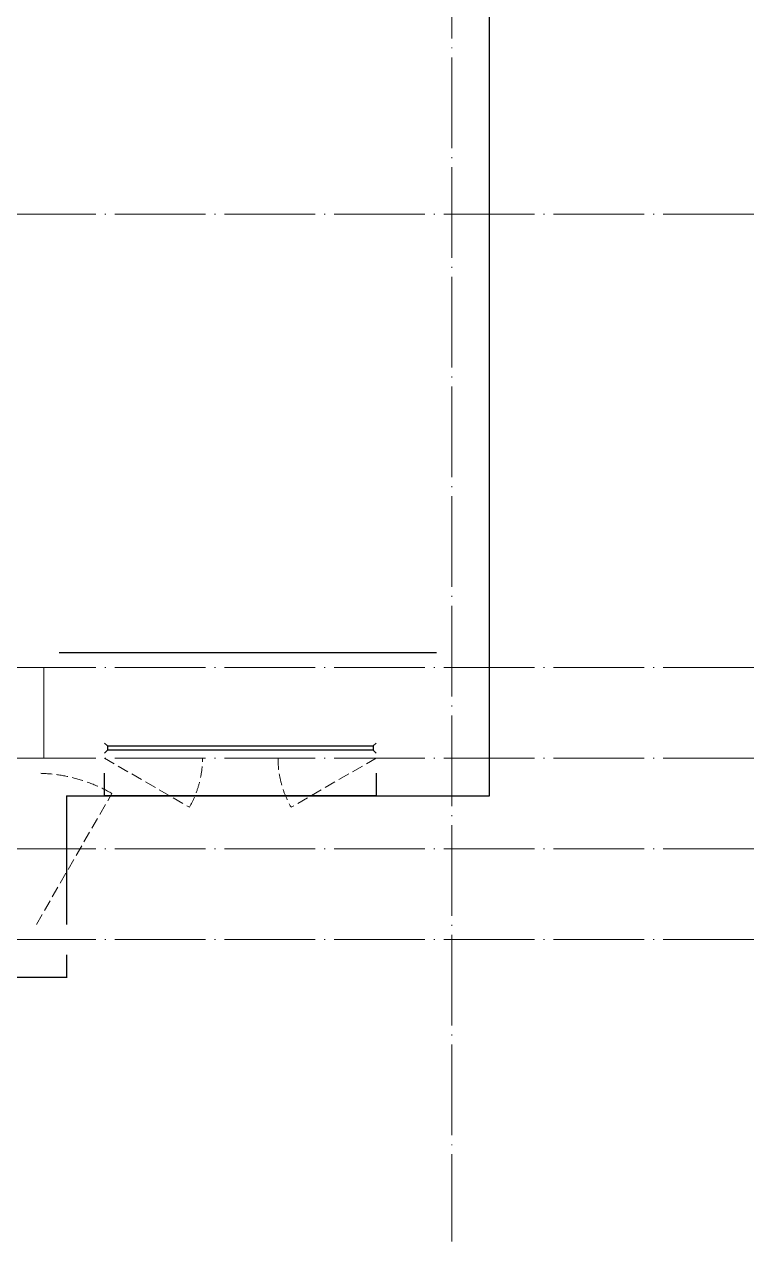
# Model space of a CAD drawing. Extents: x -518115 to 389031, y -231062 to 1628073.
# Drawn here: x 60487 to 65317, y 361824 to 369880 of the extents above; entities that cross this region are included whole.
import ezdxf

# ---------------------------------------------------------------- set-up
doc = ezdxf.new("R2010")
doc.units = 0
doc.header["$LTSCALE"] = 1000
doc.header["$MEASUREMENT"] = 0
doc.linetypes.add('DASH', pattern=[0.35, 0.25, -0.1])
doc.linetypes.add('DOTE', pattern=[2.42, 2, -0.2, 0.02, -0.2])
for name, color, linetype in [('3-栏杆1', 135, 'Continuous'), ('3.5方案汇报，与郭总、侯月琴确定户型_t8$0$2020.03.04 -1安徽标准化洋房户型(UA）_t8_t8$0$看线', 154, 'Continuous'), ('看线', 251, 'Continuous')]:
    doc.layers.add(name, color=color, linetype=linetype)
doc.layers.add('DOTE', color=19, linetype='DOTE', lineweight=9)
doc.layers.add('WINDOW', color=144, linetype='Continuous', lineweight=15)

# ---------------------------------------------------------------- blocks, each defined once
blk = doc.blocks.new('GDGDGDSDA')
at = {"layer": 'DOTE', "linetype": 'DOTE', "ltscale": 0.3}
for p, q in [((469334.8, 376108.3), (469334.8, 359558.3)), ((471334.8, 366358.3), (417334.8, 366358.3)), ((471334.8, 363358.3), (417334.8, 363358.3)), ((466634.8, 363358.3), (466634.8, 362758.3)), ((471334.8, 362758.3), (417334.8, 362758.3)), ((471334.8, 362158.3), (417334.8, 362158.3)), ((471334.8, 361558.3), (417334.8, 361558.3))]:
    blk.add_line(p, q, dxfattribs=at)

msp = doc.modelspace()

# ---------------------------------------------------------------- linework, layer by layer
at = {"color": 30, "const_width": 8}
msp.add_lwpolyline([(60766.6, 363723.7), (60766.6, 363573.7), (59616.6, 363573.7), (59616.6, 363723.7)], dxfattribs=at)
at = {"layer": '3-栏杆1', "color": 5}
for p, q in [((61036.8, 365105.9), (61016.6, 365123.7)), ((61016.6, 365123.7), (61036.8, 365105.9)), ((62796.3, 365105.9), (62816.6, 365123.7)), ((62816.6, 365123.7), (62796.3, 365105.9)), ((61036.8, 365076.7), (61016.6, 365056.8)), ((61016.6, 365056.8), (61036.8, 365076.7)), ((61036.8, 365105.9), (62796.3, 365105.9)), ((61036.8, 365105.9), (61036.8, 365076.7)), ((62796.3, 365076.6), (61036.8, 365076.6)), ((62796.3, 365105.9), (62796.3, 365076.7)), ((62816.6, 365056.8), (62796.3, 365076.7))]:
    msp.add_line(p, q, dxfattribs=at)
at = {"layer": '3.5方案汇报，与郭总、侯月琴确定户型_t8$0$2020.03.04 -1安徽标准化洋房户型(UA）_t8_t8$0$看线', "ltscale": 10}
msp.add_line((60716.6, 365723.7), (63216.6, 365723.7), dxfattribs=at)
at = {"layer": 'WINDOW', "color": 250, "linetype": 'DASH', "ltscale": 0.3}
for points in [[(61016.6, 365023.7), (61579.7, 364699.1, 0.131485), (61666.6, 365023.7)], [(62816.6, 365023.7), (62253.4, 364699.1, -0.131485), (62166.6, 365023.7)], [(60566.6, 363923.7), (61066.6, 364789.8, 0.131652), (60566.6, 364923.7)]]:
    msp.add_lwpolyline(points, format="xyb", dxfattribs=at)
at = {"layer": '看线', "color": 201}
msp.add_lwpolyline([(60766.6, 364773.7), (63566.6, 364773.7), (63566.6, 373173.7), (61766.3, 373173.7), (61766.3, 373723.7), (61616.3, 373723.7)], dxfattribs=at)
at = {"layer": '看线', "color": 202, "ltscale": 0.5}
for points in [[(62816.6, 364923.7), (62816.6, 364773.7), (61016.6, 364773.7), (61016.6, 364923.7)], [(62816.6, 364923.7), (62816.6, 364773.7)], [(60766.6, 364773.7), (60766.6, 363923.7)]]:
    msp.add_lwpolyline(points, dxfattribs=at)

# ---------------------------------------------------------------- block references
msp.add_blockref('GDGDGDSDA', (-406018.2, 2265.4))

doc.saveas('drawing.dxf')
